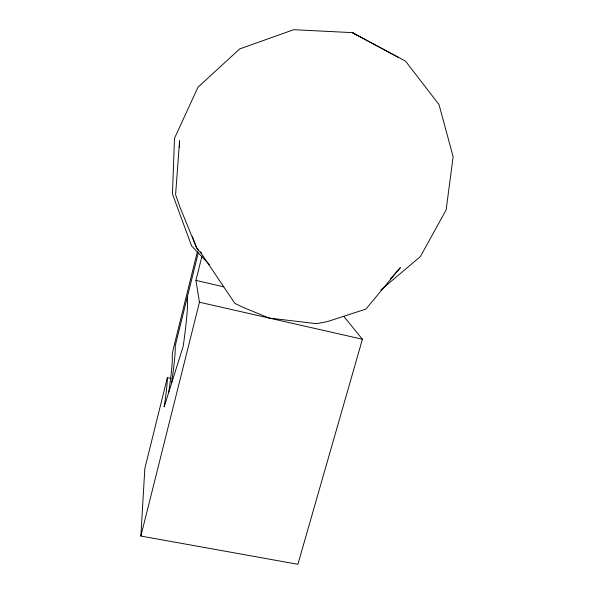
<?xml version="1.0" encoding="UTF-8"?>
<svg xmlns="http://www.w3.org/2000/svg" width="594" height="594" viewBox="0 0 594 594"><rect width="100%" height="100%" fill="white"/><g stroke="black" fill="none" stroke-linecap="round" stroke-linejoin="round"><path stroke-width="0.89" d="M179.358 147.193L179.603 140.733L175.586 194.691L180.086 207.447L196.584 247.861L201.745 254.076L234.823 303.356L243.518 307.536L269.052 318.042L316.446 323.685L327.205 321.658L365.904 309.08L400.401 267.582L390.258 279.098M343.785 316.327L362.407 339.248L297.891 564.3L140.86 536.048L144.832 468.495L167.337 377.665L170.968 378.43M197.512 251.173L173.144 349.591L172.245 354.314L172.275 357.737A122.483 8.331 -77.8 0 1 168.666 392.582M198.27 252.858L175.26 345.701A135.736 9.252 -77.8 0 1 171.451 383.702M140.86 536.048L199.458 302.235L195.938 280.398L201.96 256.185M380.828 290.013L420.396 256.578L446.124 209.934L453.14 156.764L439.018 104.589L405.598 61.212L352.376 32.64L293.688 29.7L239.709 48.923L198.002 87.192L174.495 138.305L172.46 194.023L191.632 245.983L209.407 264.597M199.458 302.235L362.407 339.248M195.938 280.398L223.893 286.865M398.106 57.232L352.376 32.64L356.467 34.868M198.507 249.874L196.584 247.861L192.456 236.65M200.423 251.886L201.708 253.222M187.348 296.933A189.753 13.046 -77.8 0 1 183.19 346.324L164.137 406.994A100.557 6.824 -77.8 0 0 167.337 377.665"/></g></svg>
